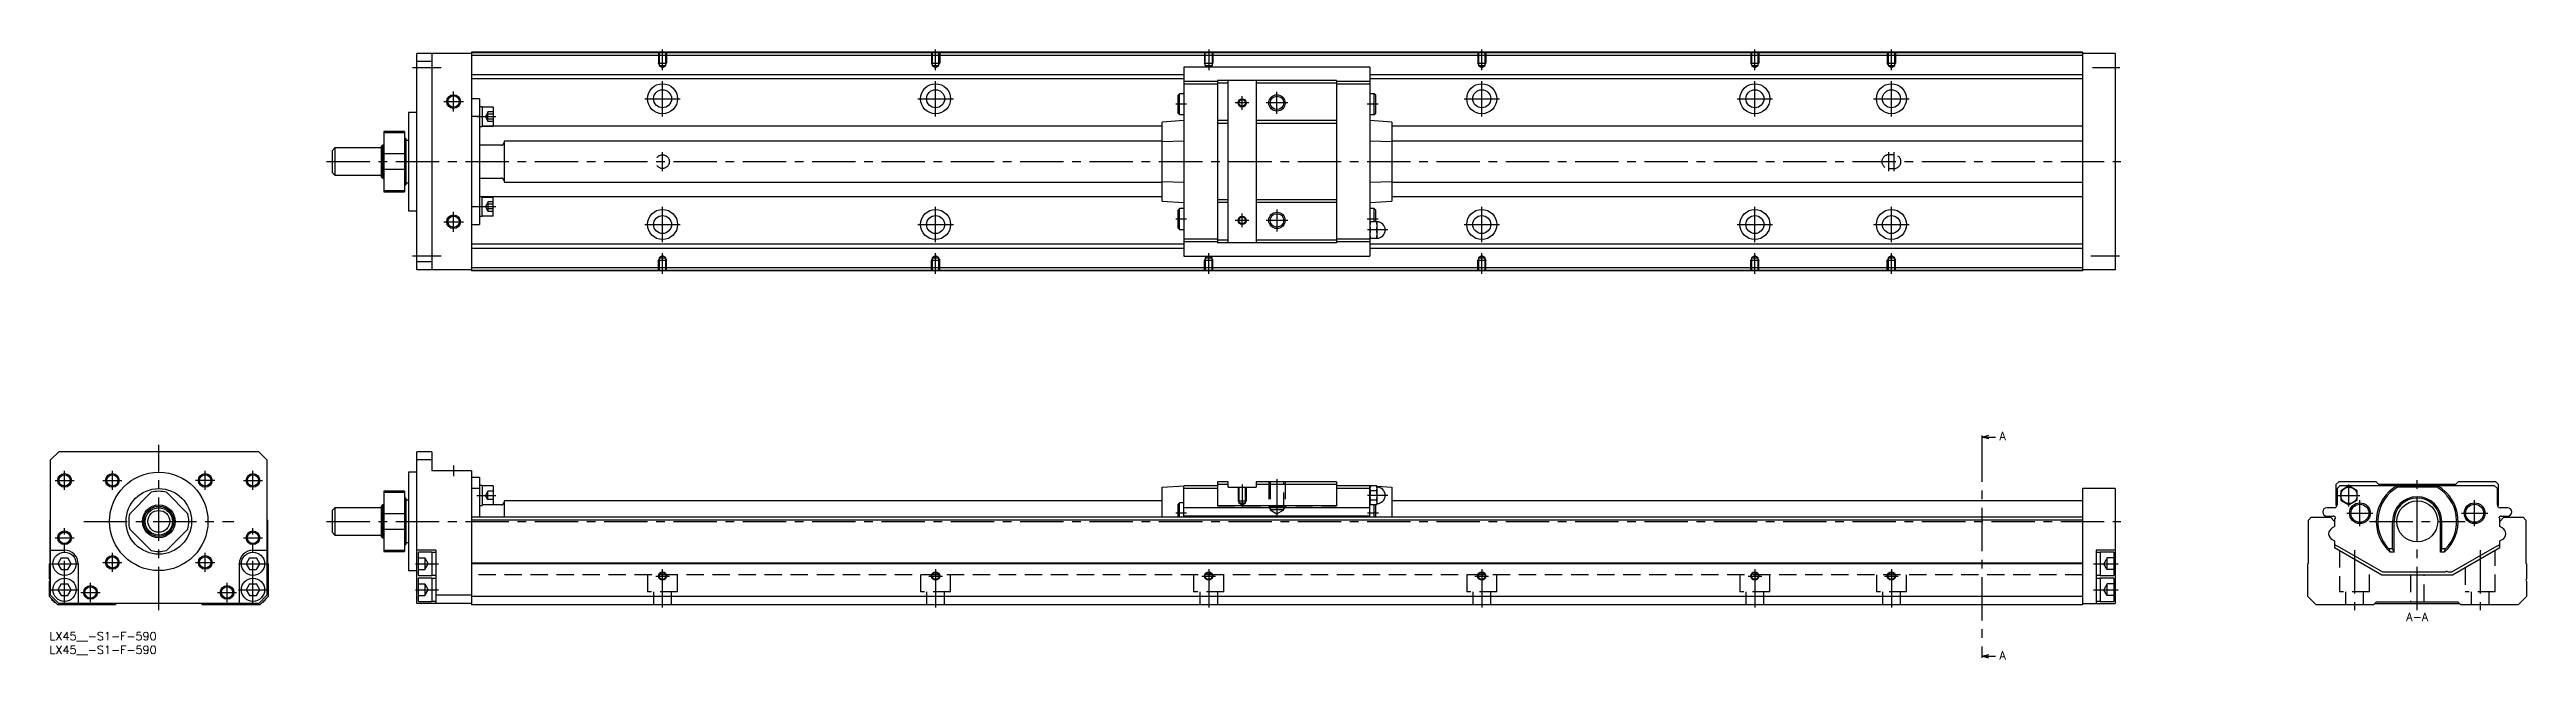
# Model space of a CAD drawing. Extents: x 0 to 907, y -10 to 213.
import ezdxf

# ---------------------------------------------------------------- set-up
doc = ezdxf.new("R2010")
doc.units = 0
doc.header["$LTSCALE"] = 0.5
doc.linetypes.add('CENTER', pattern=[50.8, 31.75, -6.35, 6.35, -6.35])
doc.linetypes.add('DASHED', pattern=[19.05, 12.7, -6.35])
for name, color, linetype in [('MSM_CENTER', 1, 'CENTER'), ('MSM_CONTINUOUS', 7, 'CONTINUOUS'), ('MSM_DASHED', 4, 'DASHED'), ('MSM_NARROW', 5, 'CONTINUOUS'), ('MSM_PART_NUMBER', 7, 'CONTINUOUS')]:
    doc.layers.add(name, color=color, linetype=linetype)
doc.styles.get("Standard").update_dxf_attribs({"font": 'txt.shx', "height": 3, "bigfont": 'bigfont.shx'})

# ---------------------------------------------------------------- blocks, each defined once
blk = doc.blocks.new('*U3')
at = {"layer": 'MSM_PART_NUMBER'}
blk.add_text('LX45__-S1-F-590', height=3, dxfattribs=at).set_placement((0, -3))
blk = doc.blocks.new('*U4')
at = {"layer": 'MSM_PART_NUMBER'}
blk.add_text('LX45__-S1-F-590', height=3, dxfattribs=at).set_placement((0, -8))

msp = doc.modelspace()

# ---------------------------------------------------------------- linework, layer by layer
at = {"layer": 'MSM_CENTER'}
for p, q in [((224.46, 205.61), (224.46, 213.12)), ((324.46, 205.61), (324.46, 213.12)), ((424.46, 213.12), (424.46, 205.61)), ((524.46, 205.61), (524.46, 213.12)), ((624.46, 205.61), (624.46, 213.12)), ((674.46, 205.61), (674.46, 213.12)), ((132.96, 206.62), (143.46, 206.62)), ((224.46, 188.62), (224.46, 201.62)), ((324.46, 188.62), (324.46, 201.62)), ((524.46, 188.62), (524.46, 201.62)), ((624.46, 188.62), (624.46, 201.62)), ((674.46, 188.62), (674.46, 201.62)), ((748.13, 206.62), (758.08, 206.62)), ((144.33, 194.12), (151.58, 194.12)), ((147.96, 190.5), (147.96, 197.75)), ((217.96, 195.12), (230.95, 195.12)), ((317.96, 195.12), (330.96, 195.12)), ((416.36, 193.12), (412.37, 193.12)), ((439.21, 193.62), (434.21, 193.62)), ((436.71, 191.12), (436.71, 196.12)), ((453.46, 193.62), (445.46, 193.62)), ((449.46, 189.62), (449.46, 197.62)), ((486.57, 193.12), (482.55, 193.12)), ((517.96, 195.12), (530.96, 195.12)), ((617.96, 195.12), (630.96, 195.12)), ((667.96, 195.12), (680.96, 195.12)), ((156.46, 188.58), (163.46, 188.58)), ((224.46, 168.62), (224.46, 175.62)), ((673.46, 168.62), (673.46, 175.62)), ((675.46, 168.62), (675.46, 175.62)), ((101.46, 172.12), (758.46, 172.12)), ((156.46, 155.67), (163.46, 155.67)), ((224.46, 142.62), (224.46, 155.62)), ((324.46, 142.62), (324.46, 155.62)), ((449.46, 154.62), (449.46, 146.62)), ((524.46, 142.62), (524.46, 155.62)), ((624.46, 142.62), (624.46, 155.62)), ((674.46, 142.62), (674.46, 155.62)), ((144.33, 150.12), (151.58, 150.12)), ((147.96, 146.5), (147.96, 153.75)), ((217.96, 149.12), (230.96, 149.12)), ((317.96, 149.12), (330.96, 149.12)), ((416.36, 151.12), (412.37, 151.12)), ((439.21, 150.62), (434.21, 150.62)), ((436.71, 148.12), (436.71, 153.12)), ((453.46, 150.62), (445.46, 150.62)), ((486.57, 151.12), (482.55, 151.12)), ((490.05, 147.12), (482.57, 147.12)), ((517.96, 149.12), (530.96, 149.12)), ((617.96, 149.12), (630.96, 149.12)), ((667.96, 149.12), (680.96, 149.12)), ((132.96, 137.62), (143.46, 137.62)), ((224.46, 131.12), (224.46, 138.63)), ((324.46, 131.12), (324.46, 138.63)), ((424.46, 131.12), (424.46, 138.63)), ((524.46, 131.12), (524.46, 138.63)), ((624.46, 131.12), (624.46, 138.63)), ((674.46, 131.12), (674.46, 138.63)), ((747.46, 137.62), (757.96, 137.62)), ((40, 8), (40, 68.5)), ((707.62, 70.87), (707.62, -8.37)), ((2, 55.5), (9, 55.5)), ((5.5, 52), (5.5, 59)), ((19.5, 55.5), (26.5, 55.5)), ((23, 52), (23, 59)), ((60.5, 55.5), (53.5, 55.5)), ((57, 52), (57, 59)), ((71, 55.5), (78, 55.5)), ((74.5, 52), (74.5, 59)), ((147.96, 61), (147.96, 57)), ((449.46, 56), (449.46, 42.3)), ((867.01, 8), (867.01, 56)), ((156.46, 50), (163.46, 50)), ((436.71, 54), (436.71, 45.5)), ((490.05, 50), (482.57, 50)), ((838.01, 50), (846.01, 50)), ((842.01, 46), (842.01, 54)), ((846.01, 38.7), (846.01, 48.3)), ((888.01, 38.7), (888.01, 48.3)), ((5.5, 10.25), (5.5, 38)), ((12.5, 40.5), (67.5, 40.5)), ((74.5, 10.25), (74.5, 38)), ((101.46, 40.5), (758.46, 40.5)), ((416.36, 43.5), (412.37, 43.5)), ((486.6, 43.5), (482.57, 43.5)), ((841.21, 43.5), (850.81, 43.5)), ((849.51, 40.5), (884.51, 40.5)), ((883.21, 43.5), (892.81, 43.5)), ((2, 34.5), (9, 34.5)), ((23, 22), (23, 29)), ((57, 22), (57, 29)), ((71, 34.5), (78, 34.5)), ((844.01, 29.97), (844.01, 8)), ((890.01, 29.97), (890.01, 8)), ((0.25, 25), (10.75, 25)), ((19.5, 25.5), (26.5, 25.5)), ((53.5, 25.5), (60.5, 25.5)), ((69.25, 25), (79.75, 25)), ((133.96, 25), (142.46, 25)), ((221.96, 20.5), (226.96, 20.5)), ((224.46, 9), (224.46, 23)), ((321.96, 20.5), (326.96, 20.5)), ((324.46, 23), (324.46, 9)), ((421.96, 20.5), (426.96, 20.5)), ((424.46, 23), (424.46, 9)), ((521.96, 20.5), (526.96, 20.5)), ((524.46, 23), (524.46, 9)), ((621.96, 20.5), (626.96, 20.5)), ((624.46, 23), (624.46, 9)), ((671.96, 20.5), (676.96, 20.5)), ((674.46, 23), (674.46, 9)), ((748.46, 25), (757.46, 25)), ((0.25, 15.5), (10.75, 15.5)), ((11.5, 14.5), (18.5, 14.5)), ((15, 11), (15, 18)), ((61.5, 14.5), (68.5, 14.5)), ((65, 11), (65, 18)), ((69.25, 15.5), (79.75, 15.5)), ((133.96, 15.5), (142.46, 15.5)), ((748.46, 15.5), (757.46, 15.5))]:
    msp.add_line(p, q, dxfattribs=at)
at = {"layer": 'MSM_CONTINUOUS'}
for p, q in [((154.46, 211.72), (134.46, 211.72)), ((134.46, 132.52), (134.46, 211.72)), ((139.96, 208.72), (134.46, 208.72)), ((139.96, 211.72), (139.96, 132.52)), ((744.46, 212.12), (154.46, 212.12)), ((154.46, 212.12), (154.46, 132.12)), ((744.46, 211.92), (154.46, 211.92)), ((744.46, 210.92), (154.46, 210.92)), ((744.46, 212.12), (744.46, 132.12)), ((756.46, 211.72), (744.46, 211.72)), ((756.46, 211.72), (756.46, 132.52)), ((415.41, 203.87), (154.46, 203.87)), ((415.41, 202.37), (154.46, 202.37)), ((483.51, 206.72), (415.41, 206.72)), ((415.41, 206.72), (415.41, 137.52)), ((427.71, 201.47), (415.41, 201.47)), ((427.71, 200.47), (415.41, 200.47)), ((471.21, 201.87), (427.71, 201.87)), ((427.71, 201.87), (427.71, 142.37)), ((431.61, 200.87), (427.71, 200.87)), ((431.61, 142.37), (431.61, 201.87)), ((441.81, 201.87), (441.81, 142.37)), ((471.21, 200.87), (441.81, 200.87)), ((471.21, 201.87), (471.21, 142.37)), ((483.51, 201.47), (471.21, 201.47)), ((483.51, 200.47), (471.21, 200.47)), ((483.51, 206.72), (483.51, 137.52)), ((744.46, 203.87), (483.51, 203.87)), ((744.46, 202.37), (483.51, 202.37)), ((157.46, 195.12), (154.46, 195.12)), ((157.46, 195.12), (157.46, 149.12)), ((158.46, 192.23), (157.46, 192.23)), ((158.46, 192.23), (158.46, 184.93)), ((162.46, 192.08), (158.46, 192.08)), ((162.46, 192.08), (162.46, 185.08)), ((413.81, 196.92), (413.31, 196.42)), ((413.31, 189.82), (413.31, 196.42)), ((415.41, 196.92), (413.81, 196.92)), ((413.81, 189.32), (413.81, 196.92)), ((485.11, 196.92), (483.51, 196.92)), ((485.11, 189.32), (485.11, 196.92)), ((485.61, 196.42), (485.11, 196.92)), ((485.61, 189.82), (485.61, 196.42)), ((129.96, 183.12), (122.46, 183.12)), ((122.46, 183.12), (122.46, 161.12)), ((122.46, 182.76), (129.96, 182.76)), ((129.96, 183.12), (129.96, 161.12)), ((131.46, 190.12), (131.46, 154.12)), ((134.46, 190.12), (131.46, 190.12)), ((157.46, 188.65), (154.46, 188.65)), ((157.46, 184.93), (158.46, 184.93)), ((158.46, 185.08), (162.46, 185.08)), ((407.41, 185.05), (158.46, 185.05)), ((415.41, 187.12), (407.41, 186.57)), ((407.41, 157.68), (407.41, 186.57)), ((413.31, 189.82), (413.81, 189.32)), ((413.81, 189.32), (415.41, 189.32)), ((431.61, 187.12), (427.71, 187.12)), ((431.61, 186.12), (427.71, 186.12)), ((471.21, 187.12), (441.81, 187.12)), ((471.21, 186.12), (441.81, 186.12)), ((483.51, 189.32), (485.11, 189.32)), ((491.51, 186.57), (483.51, 187.12)), ((485.11, 189.32), (485.61, 189.82)), ((491.51, 186.57), (491.51, 157.68)), ((744.46, 185.05), (491.51, 185.05)), ((104.46, 177.12), (103.46, 176.12)), ((103.46, 176.12), (103.46, 168.12)), ((121.46, 177.12), (104.46, 177.12)), ((104.46, 177.12), (104.46, 167.12)), ((121.96, 178.12), (121.46, 177.62)), ((121.46, 177.62), (121.46, 166.62)), ((122.46, 178.12), (121.96, 178.12)), ((121.96, 178.12), (121.96, 166.12)), ((129.96, 174.92), (122.46, 174.92)), ((130.46, 180.62), (129.96, 180.62)), ((130.46, 180.62), (130.46, 163.62)), ((131.46, 179.87), (130.46, 179.87)), ((165.46, 178.12), (157.46, 178.12)), ((166.46, 179.62), (166.46, 164.62)), ((407.41, 179.62), (166.46, 179.62)), ((415.41, 179.61), (407.41, 179.36)), ((491.51, 179.36), (483.51, 179.61)), ((744.46, 179.62), (491.51, 179.62)), ((103.46, 168.12), (104.46, 167.12)), ((104.46, 167.12), (121.46, 167.12)), ((121.46, 166.62), (121.96, 166.12)), ((121.96, 166.12), (122.46, 166.12)), ((122.46, 169.33), (129.96, 169.33)), ((129.96, 163.62), (130.46, 163.62)), ((130.46, 164.37), (131.46, 164.37)), ((157.46, 166.12), (165.46, 166.12)), ((166.46, 164.62), (407.41, 164.62)), ((407.41, 164.89), (415.41, 164.64)), ((483.51, 164.64), (491.51, 164.89)), ((491.51, 164.62), (744.46, 164.62)), ((129.96, 161.49), (122.46, 161.49)), ((122.46, 161.12), (129.96, 161.12)), ((157.46, 155.6), (154.46, 155.6)), ((157.46, 159.32), (158.46, 159.32)), ((158.46, 152.02), (158.46, 159.32)), ((407.41, 159.2), (158.46, 159.2)), ((158.46, 159.17), (162.46, 159.17)), ((162.46, 152.17), (162.46, 159.17)), ((407.41, 157.68), (415.41, 157.12)), ((413.81, 154.92), (413.31, 154.42)), ((413.31, 147.82), (413.31, 154.42)), ((415.41, 154.92), (413.81, 154.92)), ((413.81, 147.32), (413.81, 154.92)), ((431.61, 158.12), (427.71, 158.12)), ((431.61, 157.12), (427.71, 157.12)), ((471.21, 158.12), (441.81, 158.12)), ((471.21, 157.12), (441.81, 157.12)), ((483.51, 157.12), (491.51, 157.68)), ((485.11, 154.92), (483.51, 154.92)), ((485.61, 154.42), (485.11, 154.92)), ((485.11, 150.12), (485.11, 154.92)), ((485.61, 150.12), (485.61, 154.42)), ((744.46, 159.2), (491.51, 159.2)), ((131.46, 154.12), (134.46, 154.12)), ((154.46, 149.12), (157.46, 149.12)), ((158.46, 152.02), (157.46, 152.02)), ((162.46, 152.17), (158.46, 152.17)), ((413.31, 147.82), (413.81, 147.32)), ((413.81, 147.32), (415.41, 147.32)), ((486.11, 150.12), (483.51, 150.12)), ((485.99, 147.12), (483.63, 147.12)), ((486.11, 144.12), (486.11, 150.12)), ((415.41, 141.87), (154.46, 141.87)), ((415.41, 140.37), (154.46, 140.37)), ((427.71, 143.77), (415.41, 143.77)), ((427.71, 142.77), (415.41, 142.77)), ((415.41, 137.52), (483.51, 137.52)), ((431.61, 143.37), (427.71, 143.37)), ((471.21, 142.37), (427.71, 142.37)), ((471.21, 143.37), (441.81, 143.37)), ((483.51, 143.77), (471.21, 143.77)), ((483.51, 142.77), (471.21, 142.77)), ((483.51, 144.12), (486.11, 144.12)), ((744.46, 141.87), (483.51, 141.87)), ((744.46, 140.37), (483.51, 140.37)), ((139.96, 135.52), (134.46, 135.52)), ((154.46, 132.52), (134.46, 132.52)), ((744.46, 133.32), (154.46, 133.32)), ((744.46, 132.32), (154.46, 132.32)), ((744.46, 132.12), (154.46, 132.12)), ((756.46, 132.52), (744.46, 132.52)), ((3.4, 66), (0.4, 63)), ((76.6, 66), (3.4, 66)), ((79.6, 63), (76.6, 66)), ((139.96, 66), (134.46, 66)), ((134.46, 10.5), (134.46, 66)), ((139.96, 66), (139.96, 59)), ((707.62, 71.37), (710.12, 72.04)), ((707.62, 71.87), (707.62, 70.87)), ((707.62, 71.37), (712.62, 71.37)), ((710.12, 70.7), (707.62, 71.37)), ((0.4, 13.5), (0.4, 63)), ((79.6, 63), (79.6, 13.5)), ((134.46, 58.5), (131.46, 58.5)), ((131.46, 58.5), (131.46, 22.5)), ((139.96, 63), (134.46, 63)), ((154.46, 59), (139.96, 59)), ((154.46, 59), (154.46, 10)), ((157.46, 56.5), (154.46, 56.5)), ((157.46, 56.5), (157.46, 42)), ((427.71, 55), (427.71, 46.15)), ((431.61, 55), (427.71, 55)), ((431.61, 53), (431.61, 55)), ((441.81, 55), (441.81, 53)), ((471.21, 55), (441.81, 55)), ((471.21, 55), (471.21, 46.15)), ((838.26, 55), (837.26, 54)), ((852.01, 55), (838.26, 55)), ((853.01, 54), (852.01, 55)), ((882.01, 55), (881.01, 54)), ((895.76, 55), (882.01, 55)), ((896.76, 54), (895.76, 55)), ((37.2, 51.14), (29.36, 43.3)), ((50.64, 43.3), (42.8, 51.14)), ((104.46, 45.5), (103.46, 44.5)), ((121.46, 45.5), (104.46, 45.5)), ((104.46, 45.5), (104.46, 35.5)), ((121.96, 46.5), (121.46, 46)), ((121.46, 46), (121.46, 35)), ((122.46, 46.5), (121.96, 46.5)), ((121.96, 46.5), (121.96, 34.5)), ((129.96, 51.5), (122.46, 51.5)), ((122.46, 51.5), (122.46, 29.5)), ((122.46, 51.14), (129.96, 51.14)), ((129.96, 51.5), (129.96, 29.5)), ((130.46, 49), (129.96, 49)), ((130.46, 49), (130.46, 32)), ((131.46, 48.25), (130.46, 48.25)), ((157.46, 52.5), (154.46, 52.5)), ((158.46, 53.65), (157.46, 53.65)), ((157.46, 46.35), (158.46, 46.35)), ((158.46, 53.65), (158.46, 46.35)), ((162.46, 53.5), (158.46, 53.5)), ((165.46, 46.5), (158.46, 46.5)), ((162.46, 53.5), (162.46, 46.5)), ((166.46, 48), (166.46, 42)), ((407.41, 48), (166.46, 48)), ((407.41, 53), (415.41, 53.5)), ((407.41, 42), (407.41, 53)), ((413.81, 47.3), (413.31, 46.8)), ((413.31, 42), (413.31, 46.8)), ((413.81, 42), (413.81, 47.3)), ((415.41, 47.3), (413.81, 47.3)), ((427.71, 53.5), (415.41, 53.5)), ((415.41, 42), (415.41, 53.5)), ((427.71, 52.5), (415.41, 52.5)), ((483.51, 45.5), (415.41, 45.5)), ((431.61, 54), (427.71, 54)), ((471.21, 46.15), (427.71, 46.15)), ((431.61, 53), (441.81, 53)), ((471.21, 54), (441.81, 54)), ((483.51, 53.5), (471.21, 53.5)), ((483.51, 52.5), (471.21, 52.5)), ((483.51, 53.5), (484.08, 53.46)), ((483.51, 42), (483.51, 53.5)), ((483.63, 53.46), (483.51, 53)), ((483.52, 52.41), (483.51, 52.6)), ((483.51, 47), (483.63, 46.54)), ((485.99, 53.46), (483.63, 53.46)), ((485.99, 51.73), (483.63, 51.73)), ((485.99, 48.27), (483.63, 48.27)), ((485.99, 46.54), (483.63, 46.54)), ((485.11, 42), (485.11, 46.54)), ((485.61, 42), (485.61, 46.54)), ((486.11, 53), (485.99, 53.46)), ((485.99, 46.54), (486.11, 47)), ((486.02, 53.34), (491.51, 53)), ((486.11, 47), (486.11, 53)), ((491.51, 53), (491.51, 42)), ((744.46, 48), (491.51, 48)), ((756.46, 52.5), (744.46, 52.5)), ((744.46, 52.5), (744.46, 10)), ((756.46, 52.5), (756.46, 10.5)), ((836.66, 45.5), (833.96, 45.5)), ((837.26, 54), (837.26, 46.62)), ((838.66, 53.5), (837.66, 52.5)), ((837.66, 52.5), (837.66, 46.5)), ((895.36, 53.5), (838.66, 53.5)), ((842.01, 53.46), (839.01, 51.73)), ((839.01, 51.73), (839.01, 48.27)), ((839.01, 48.27), (842.01, 46.54)), ((845.01, 51.73), (842.01, 53.46)), ((842.01, 46.54), (845.01, 48.27)), ((845.01, 48.27), (845.01, 51.73)), ((881.01, 54), (853.01, 54)), ((859.53, 53.5), (859.78, 53)), ((874.24, 53), (859.78, 53)), ((874.24, 53), (874.49, 53.5)), ((896.36, 52.5), (895.36, 53.5)), ((896.36, 46.5), (896.36, 52.5)), ((896.76, 46.62), (896.76, 54)), ((900.06, 45.5), (897.36, 45.5)), ((0.2, 41), (0.4, 41.2)), ((0.2, 25.2), (0.2, 41)), ((29.36, 37.7), (37.2, 29.86)), ((42.8, 29.86), (50.64, 37.7)), ((79.6, 41.2), (79.8, 41)), ((79.8, 41), (79.8, 25.2)), ((103.46, 44.5), (103.46, 36.5)), ((103.46, 36.5), (104.46, 35.5)), ((129.96, 43.3), (122.46, 43.3)), ((122.46, 37.7), (129.96, 37.7)), ((744.46, 42), (154.46, 42)), ((744.46, 41), (154.46, 41)), ((483.51, 42.4), (415.41, 42.4)), ((827.21, 41), (828.21, 42)), ((827.21, 25.2), (827.21, 41)), ((828.21, 42), (835.26, 42)), ((833.96, 42.4), (836.26, 42.4)), ((835.26, 42), (836.76, 40.5)), ((836.76, 38.61), (835.86, 38.1)), ((836.71, 41.2), (836.71, 40.55)), ((836.76, 40.5), (836.76, 38.61)), ((858.01, 30.44), (858.01, 40.5)), ((858.51, 29.22), (858.51, 40.5)), ((875.51, 29.22), (875.51, 40.5)), ((876.01, 30.44), (876.01, 40.5)), ((897.26, 40.5), (898.76, 42)), ((897.26, 38.61), (897.26, 40.5)), ((898.15, 38.1), (897.26, 38.61)), ((897.31, 40.55), (897.31, 41.2)), ((897.76, 42.4), (900.06, 42.4)), ((898.76, 42), (905.81, 42)), ((905.81, 42), (906.81, 41)), ((906.81, 41), (906.81, 25.2)), ((0.4, 30), (5.5, 30)), ((74.5, 30), (79.6, 30)), ((104.46, 35.5), (121.46, 35.5)), ((121.46, 35), (121.96, 34.5)), ((121.96, 34.5), (122.46, 34.5)), ((129.96, 29.86), (122.46, 29.86)), ((122.46, 29.5), (129.96, 29.5)), ((129.96, 32), (130.46, 32)), ((130.46, 32.75), (131.46, 32.75)), ((141.46, 30), (134.46, 30)), ((134.96, 29), (134.96, 21)), ((139.96, 29.25), (135.21, 29.25)), ((139.96, 29.25), (139.96, 20.75)), ((141.46, 29.15), (139.96, 29.15)), ((141.46, 30), (141.46, 10.5)), ((756.46, 30), (749.46, 30)), ((749.46, 30), (749.46, 10.5)), ((750.96, 29.15), (749.46, 29.15)), ((755.96, 29.25), (750.96, 29.25)), ((750.96, 29.25), (750.96, 20.75)), ((755.96, 29.25), (755.96, 20.75)), ((835.86, 33.9), (836.76, 33.39)), ((836.76, 33.39), (836.76, 31)), ((836.76, 31), (854.08, 21)), ((837.51, 31.61), (837.71, 31.61)), ((837.71, 31.61), (854.35, 22)), ((858.01, 30.44), (856.65, 30.44)), ((858.51, 29.22), (857.12, 29.22)), ((858.51, 29.22), (858.01, 30.44)), ((876.01, 30.44), (875.51, 29.22)), ((876.9, 29.22), (875.51, 29.22)), ((877.37, 30.44), (876.01, 30.44)), ((879.67, 22), (896.31, 31.61)), ((879.94, 21), (897.26, 31)), ((896.31, 31.61), (896.51, 31.61)), ((897.26, 33.39), (898.15, 33.9)), ((897.26, 31), (897.26, 33.39)), ((0, 25), (0.2, 25.2)), ((0, 19.4), (0, 25)), ((0, 13), (0, 18.6)), ((4.27, 27.12), (3.05, 25)), ((3.05, 25), (4.27, 22.88)), ((4.27, 27.12), (6.73, 27.12)), ((4.27, 22.88), (6.73, 22.88)), ((7.95, 25), (6.73, 27.12)), ((6.73, 22.88), (7.95, 25)), ((10.5, 25), (10.5, 10.5)), ((69.5, 10.5), (69.5, 25)), ((73.27, 27.12), (72.05, 25)), ((72.05, 25), (73.27, 22.88)), ((73.27, 27.12), (75.73, 27.12)), ((73.27, 22.88), (75.73, 22.88)), ((76.95, 25), (75.73, 27.12)), ((75.73, 22.88), (76.95, 25)), ((79.8, 25.2), (80, 25)), ((80, 25), (80, 13)), ((131.46, 22.5), (134.46, 22.5)), ((134.96, 19.5), (134.96, 11.5)), ((135.21, 20.75), (139.96, 20.75)), ((139.96, 19.75), (135.21, 19.75)), ((139.96, 20.85), (141.46, 20.85)), ((139.96, 19.75), (139.96, 11.25)), ((141.46, 19.65), (139.96, 19.65)), ((744.46, 25.2), (154.46, 25.2)), ((744.46, 25), (154.46, 25)), ((749.46, 20.85), (750.96, 20.85)), ((750.96, 19.65), (749.46, 19.65)), ((750.96, 20.75), (755.96, 20.75)), ((755.96, 19.75), (750.96, 19.75)), ((750.96, 19.75), (750.96, 11.25)), ((755.96, 19.75), (755.96, 11.25)), ((827.01, 25), (827.21, 25.2)), ((827.01, 13), (827.01, 25)), ((854.08, 21), (879.94, 21)), ((854.35, 22), (877.36, 22)), ((878.16, 22), (879.67, 22)), ((906.81, 25.2), (907.01, 25)), ((907.01, 25), (907.01, 19.4)), ((907.01, 18.6), (907.01, 13)), ((3, 10), (0, 13)), ((3.4, 10.5), (0.4, 13.5)), ((24, 10), (3, 10)), ((4.27, 17.62), (3.05, 15.5)), ((3.05, 15.5), (4.27, 13.38)), ((76.6, 10.5), (3.4, 10.5)), ((4.27, 17.62), (6.73, 17.62)), ((4.27, 13.38), (6.73, 13.38)), ((7.95, 15.5), (6.73, 17.62)), ((6.73, 13.38), (7.95, 15.5)), ((24.5, 10.5), (24, 10)), ((56, 10), (55.5, 10.5)), ((77, 10), (56, 10)), ((73.27, 17.62), (72.05, 15.5)), ((72.05, 15.5), (73.27, 13.38)), ((73.27, 17.62), (75.73, 17.62)), ((73.27, 13.38), (75.73, 13.38)), ((76.95, 15.5), (75.73, 17.62)), ((75.73, 13.38), (76.95, 15.5)), ((79.6, 13.5), (76.6, 10.5)), ((80, 13), (77, 10)), ((154.46, 10.5), (134.46, 10.5)), ((135.21, 11.25), (139.96, 11.25)), ((139.96, 11.35), (141.46, 11.35)), ((154.46, 13.5), (141.46, 13.5)), ((744.46, 13), (154.46, 13)), ((744.46, 10), (154.46, 10)), ((744.46, 10.5), (756.46, 10.5)), ((749.46, 11.35), (750.96, 11.35)), ((750.96, 11.25), (755.96, 11.25)), ((830.01, 10), (827.01, 13)), ((851.01, 10), (830.01, 10)), ((852.01, 11), (851.01, 10)), ((851.51, 10.5), (882.51, 10.5)), ((882.01, 11), (852.01, 11)), ((883.01, 10), (882.01, 11)), ((904.01, 10), (883.01, 10)), ((907.01, 13), (904.01, 10)), ((707.62, -8.87), (710.12, -8.2)), ((707.62, -8.37), (707.62, -9.37)), ((707.62, -8.87), (712.62, -8.87)), ((710.12, -9.54), (707.62, -8.87))]:
    msp.add_line(p, q, dxfattribs=at)
for centre, radius in [((224.46, 195.12), 5.5), ((324.46, 195.12), 5.5), ((524.46, 195.12), 5.5), ((624.46, 195.12), 5.5), ((674.46, 195.12), 5.5), ((147.96, 194.12), 2.07), ((224.46, 195.12), 3.3), ((324.46, 195.12), 3.3), ((436.71, 193.62), 1.23), ((449.46, 193.62), 2.46), ((524.46, 195.12), 3.3), ((624.46, 195.12), 3.3), ((674.46, 195.12), 3.3), ((224.46, 149.12), 5.5), ((324.46, 149.12), 5.5), ((524.46, 149.12), 5.5), ((624.46, 149.12), 5.5), ((674.46, 149.12), 5.5), ((147.96, 150.12), 2.07), ((224.46, 149.12), 3.3), ((324.46, 149.12), 3.3), ((436.71, 150.62), 1.23), ((449.46, 150.62), 2.46), ((524.46, 149.12), 3.3), ((624.46, 149.12), 3.3), ((674.46, 149.12), 3.3), ((5.5, 55.5), 2.07), ((23, 55.5), 2.07), ((40, 40.5), 18), ((57, 55.5), 2.07), ((74.5, 55.5), 2.07), ((40, 40.5), 12), ((40, 40.5), 6), ((40, 40.5), 5.5), ((40, 40.5), 5), ((842.01, 50), 3), ((846.01, 43.5), 3.8), ((846.01, 43.5), 3.3), ((867.01, 40.5), 7.5), ((888.01, 43.5), 3.8), ((888.01, 43.5), 3.3), ((5.5, 34.5), 2.07), ((40, 40.5), 4), ((74.5, 34.5), 2.07), ((5.5, 25), 4.25), ((23, 25.5), 2.07), ((57, 25.5), 2.07), ((74.5, 25), 4.25), ((5.5, 15.5), 4.25), ((74.5, 15.5), 4.25), ((224.46, 20.5), 1.23), ((324.46, 20.5), 1.23), ((424.46, 20.5), 1.23), ((524.46, 20.5), 1.23), ((624.46, 20.5), 1.23), ((674.46, 20.5), 1.23), ((15, 14.5), 2.07), ((65, 14.5), 2.07)]:
    msp.add_circle(centre, radius, dxfattribs=at)
for centre, radius, start, end in [((165.46, 179.12), 1, 270, 0), ((165.46, 165.12), 1, 0, 90), ((493.2, 148.58), 9.69, 170.8086, 179.713), ((493.21, 148.67), 9.7, 180.28862, 189.18978), ((493.2, 145.58), 9.69, 170.8086, 179.713), ((493.21, 145.67), 9.7, 180.28862, 189.18978), ((476.41, 148.58), 9.7, 0.28862, 9.18978), ((476.42, 148.67), 9.69, 350.8086, 359.713), ((476.41, 145.58), 9.7, 0.28862, 9.18978), ((476.42, 145.67), 9.69, 350.8086, 359.713), ((486.11, 147.12), 3, 270, 90), ((40, 40.5), 11, 75.27264, 104.72736), ((165.46, 47.5), 1, 270, 0), ((486.82, 52.57), 3.31, 164.22771, 179.4294), ((486.82, 52.63), 3.31, 180.57378, 195.76911), ((496.4, 49.95), 12.89, 172.03062, 179.75617), ((496.97, 50.1), 13.46, 180.40698, 187.80623), ((486.82, 47.37), 3.31, 164.22771, 179.4294), ((486.82, 47.44), 3.31, 180.57378, 195.76911), ((482.8, 52.56), 3.31, 0.57378, 15.76911), ((482.8, 52.63), 3.31, 344.22771, 359.4294), ((473.22, 49.94), 12.89, 0.24521, 7.968), ((472.65, 50.1), 13.46, 352.19377, 359.59302), ((482.8, 47.37), 3.31, 0.57378, 15.76911), ((482.8, 47.43), 3.31, 344.22771, 359.4294), ((486.11, 50), 3, 270, 90), ((833.96, 43.95), 1.55, 90, 270), ((836.66, 46.5), 1, 270, 0), ((837.76, 46.62), 0.5, 180, 251.07258), ((867.01, 40.5), 15, 119.92643, 228.76392), ((867.01, 40.5), 14.44, 120.05097, 224.15139), ((867.01, 40.5), 9, 0, 180), ((867.01, 40.5), 8.5, 0, 180), ((867.01, 40.5), 14.44, 315.84861, 59.94903), ((867.01, 40.5), 15, 311.23608, 60.07357), ((897.36, 46.5), 1, 180, 270), ((896.26, 46.62), 0.5, 289.00551, 0), ((900.06, 43.95), 1.55, 270, 90), ((40, 40.5), 11, 165.27264, 194.72736), ((40, 40.5), 11, 345.27264, 14.72736), ((837.16, 35.85), 2.6, 120.00003, 176.58933), ((836.26, 41.4), 1, 30.09191, 90), ((837.51, 41.2), 0.8, 118.74892, 180), ((897.76, 41.4), 1, 90, 149.90809), ((896.51, 41.2), 0.8, 0, 61.25108), ((896.85, 35.85), 2.6, 3.41067, 59.99996), ((5.5, 25), 5, 0, 90), ((40, 40.5), 11, 255.27264, 284.72736), ((74.5, 25), 5, 90, 180), ((135.21, 29), 0.25, 90, 180), ((837.16, 36.15), 2.6, 183.41067, 239.99996), ((837.51, 32.41), 0.8, 200.37237, 270), ((870.64, 35.16), 14.76, 198.65668, 203.74193), ((863.3, 35.2), 14.86, 336.27386, 341.32752), ((896.51, 32.41), 0.8, 270, 339.63587), ((896.85, 36.15), 2.6, 300.00004, 356.58933), ((-0.3, 19), 0.5, 306.8699, 53.1301), ((135.21, 21), 0.25, 180, 270), ((135.21, 19.5), 0.25, 90, 180), ((877.76, 21.7), 0.5, 36.8699, 143.1301), ((907.31, 19), 0.5, 126.8699, 233.1301), ((3.4, 13.5), 3, 201.81505, 248.18495), ((76.6, 13.5), 3, 291.81368, 338.18632), ((135.21, 11.5), 0.25, 180, 270)]:
    msp.add_arc(centre, radius, start, end, dxfattribs=at)
at = {"layer": 'MSM_DASHED'}
for p, q in [((222.96, 212.12), (222.96, 208.12)), ((223.23, 212.12), (223.23, 207.32)), ((225.69, 207.32), (225.69, 212.12)), ((225.96, 212.12), (225.96, 208.12)), ((322.96, 212.12), (322.96, 208.12)), ((323.23, 212.12), (323.23, 207.32)), ((325.69, 207.32), (325.69, 212.12)), ((325.96, 212.12), (325.96, 208.12)), ((422.96, 212.12), (422.96, 208.12)), ((423.23, 207.32), (423.23, 212.12)), ((425.69, 212.12), (425.69, 207.32)), ((425.96, 212.12), (425.96, 208.12)), ((522.96, 212.12), (522.96, 208.12)), ((523.23, 212.12), (523.23, 207.32)), ((525.69, 207.32), (525.69, 212.12)), ((525.96, 212.12), (525.96, 208.12)), ((622.96, 212.12), (622.96, 208.12)), ((623.23, 212.12), (623.23, 207.32)), ((625.69, 207.32), (625.69, 212.12)), ((625.96, 212.12), (625.96, 208.12)), ((672.96, 212.12), (672.96, 208.12)), ((673.23, 212.12), (673.23, 207.32)), ((675.69, 207.32), (675.69, 212.12)), ((675.96, 212.12), (675.96, 208.12)), ((222.96, 208.12), (225.96, 208.12)), ((223.23, 207.66), (222.96, 208.12)), ((223.23, 207.32), (224.46, 206.61)), ((223.23, 207.32), (225.69, 207.32)), ((224.46, 206.61), (225.69, 207.32)), ((225.69, 207.66), (225.96, 208.12)), ((322.96, 208.12), (325.96, 208.12)), ((323.23, 207.66), (322.96, 208.12)), ((323.23, 207.32), (324.46, 206.61)), ((323.23, 207.32), (325.69, 207.32)), ((324.46, 206.61), (325.69, 207.32)), ((325.69, 207.66), (325.96, 208.12)), ((422.96, 208.12), (425.96, 208.12)), ((423.23, 207.66), (422.96, 208.12)), ((423.23, 207.32), (425.69, 207.32)), ((424.27, 206.72), (423.23, 207.32)), ((425.69, 207.32), (424.65, 206.72)), ((425.69, 207.66), (425.96, 208.12)), ((522.96, 208.12), (525.96, 208.12)), ((523.23, 207.66), (522.96, 208.12)), ((523.23, 207.32), (524.46, 206.61)), ((523.23, 207.32), (525.69, 207.32)), ((524.46, 206.61), (525.69, 207.32)), ((525.69, 207.66), (525.96, 208.12)), ((622.96, 208.12), (625.96, 208.12)), ((623.23, 207.66), (622.96, 208.12)), ((623.23, 207.32), (624.46, 206.61)), ((623.23, 207.32), (625.69, 207.32)), ((624.46, 206.61), (625.69, 207.32)), ((625.69, 207.66), (625.96, 208.12)), ((672.96, 208.12), (675.96, 208.12)), ((673.23, 207.66), (672.96, 208.12)), ((673.23, 207.32), (674.46, 206.61)), ((673.23, 207.32), (675.69, 207.32)), ((674.46, 206.61), (675.69, 207.32)), ((675.69, 207.66), (675.96, 208.12)), ((160.46, 190.08), (159.59, 188.58)), ((160.46, 187.08), (159.59, 188.58)), ((160.46, 186.85), (160.46, 190.31)), ((162.46, 190.31), (160.46, 190.31)), ((162.46, 189.45), (160.46, 189.45)), ((162.46, 187.71), (160.46, 187.71)), ((162.46, 186.85), (160.46, 186.85)), ((675.46, 174.62), (673.46, 174.62)), ((673.46, 169.62), (675.46, 169.62)), ((160.46, 157.17), (159.59, 155.67)), ((160.46, 154.17), (159.59, 155.67)), ((160.46, 157.4), (160.46, 153.94)), ((162.46, 157.4), (160.46, 157.4)), ((162.46, 156.54), (160.46, 156.54)), ((162.46, 154.8), (160.46, 154.8)), ((162.46, 153.94), (160.46, 153.94)), ((223.23, 136.59), (222.96, 136.12)), ((222.96, 132.12), (222.96, 136.12)), ((222.96, 136.12), (225.96, 136.12)), ((224.46, 137.63), (223.23, 136.92)), ((223.23, 136.92), (223.23, 132.12)), ((223.23, 136.92), (225.69, 136.92)), ((225.69, 136.92), (224.46, 137.63)), ((225.69, 132.12), (225.69, 136.92)), ((225.69, 136.59), (225.96, 136.12)), ((225.96, 132.12), (225.96, 136.12)), ((323.23, 136.59), (322.96, 136.12)), ((322.96, 132.12), (322.96, 136.12)), ((322.96, 136.12), (325.96, 136.12)), ((324.46, 137.63), (323.23, 136.92)), ((323.23, 136.92), (323.23, 132.12)), ((323.23, 136.92), (325.69, 136.92)), ((325.69, 136.92), (324.46, 137.63)), ((325.69, 132.12), (325.69, 136.92)), ((325.69, 136.59), (325.96, 136.12)), ((325.96, 132.12), (325.96, 136.12)), ((423.23, 136.59), (422.96, 136.12)), ((422.96, 132.12), (422.96, 136.12)), ((422.96, 136.12), (425.96, 136.12)), ((424.27, 137.52), (423.23, 136.92)), ((423.23, 136.92), (423.23, 132.12)), ((423.23, 136.92), (425.69, 136.92)), ((425.69, 136.92), (424.65, 137.52)), ((425.69, 132.12), (425.69, 136.92)), ((425.69, 136.59), (425.96, 136.12)), ((425.96, 132.12), (425.96, 136.12)), ((523.23, 136.59), (522.96, 136.12)), ((522.96, 132.12), (522.96, 136.12)), ((522.96, 136.12), (525.96, 136.12)), ((524.46, 137.63), (523.23, 136.92)), ((523.23, 136.92), (523.23, 132.12)), ((523.23, 136.92), (525.69, 136.92)), ((525.69, 136.92), (524.46, 137.63)), ((525.69, 132.12), (525.69, 136.92)), ((525.69, 136.59), (525.96, 136.12)), ((525.96, 132.12), (525.96, 136.12)), ((623.23, 136.59), (622.96, 136.12)), ((622.96, 132.12), (622.96, 136.12)), ((622.96, 136.12), (625.96, 136.12)), ((624.46, 137.63), (623.23, 136.92)), ((623.23, 136.92), (623.23, 132.12)), ((623.23, 136.92), (625.69, 136.92)), ((625.69, 136.92), (624.46, 137.63)), ((625.69, 132.12), (625.69, 136.92)), ((625.69, 136.59), (625.96, 136.12)), ((625.96, 132.12), (625.96, 136.12)), ((673.23, 136.59), (672.96, 136.12)), ((672.96, 132.12), (672.96, 136.12)), ((672.96, 136.12), (675.96, 136.12)), ((674.46, 137.63), (673.23, 136.92)), ((673.23, 136.92), (673.23, 132.12)), ((673.23, 136.92), (675.69, 136.92)), ((675.69, 136.92), (674.46, 137.63)), ((675.69, 132.12), (675.69, 136.92)), ((675.69, 136.59), (675.96, 136.12)), ((675.96, 132.12), (675.96, 136.12)), ((446.46, 55), (446.46, 46)), ((447, 55), (447, 44.72)), ((451.92, 44.72), (451.92, 55)), ((452.46, 55), (452.46, 46)), ((160.46, 51.5), (159.59, 50)), ((160.46, 48.5), (159.59, 50)), ((160.46, 48.5), (160.46, 51.5)), ((162.46, 51.5), (160.46, 51.5)), ((160.46, 50), (162.46, 50)), ((162.46, 48.5), (160.46, 48.5)), ((427.71, 46.15), (471.21, 46.15)), ((435.21, 53), (435.21, 48)), ((435.21, 48), (438.21, 48)), ((435.21, 48), (435.48, 47.53)), ((435.48, 53), (435.48, 47.21)), ((435.48, 47.21), (436.71, 46.5)), ((437.94, 47.21), (435.48, 47.21)), ((436.71, 46.5), (437.94, 47.21)), ((437.94, 47.21), (437.94, 53)), ((438.21, 48), (437.94, 47.53)), ((438.21, 53), (438.21, 48)), ((446.46, 46), (447, 45.06)), ((446.46, 46), (452.46, 46)), ((452.46, 46), (451.92, 45.06)), ((447, 44.72), (449.46, 43.3)), ((451.92, 44.72), (447, 44.72)), ((449.46, 43.3), (451.92, 44.72)), ((838.51, 29.99), (838.51, 14.7)), ((895.51, 14.7), (895.51, 29.99)), ((134.96, 27.12), (137.46, 27.12)), ((134.96, 25), (137.46, 25)), ((134.96, 22.88), (137.46, 22.88)), ((137.46, 27.12), (137.46, 22.88)), ((137.46, 27.12), (138.69, 25)), ((137.46, 22.88), (138.69, 25)), ((744.46, 25.2), (154.46, 25.2)), ((744.46, 25), (154.46, 25)), ((744.46, 21), (154.46, 21)), ((218.96, 21), (218.96, 14.7)), ((229.96, 14.7), (229.96, 21)), ((318.96, 21), (318.96, 14.7)), ((329.96, 14.7), (329.96, 21)), ((418.96, 21), (418.96, 14.7)), ((429.96, 14.7), (429.96, 21)), ((518.96, 21), (518.96, 14.7)), ((529.96, 14.7), (529.96, 21)), ((618.96, 21), (618.96, 14.7)), ((629.96, 14.7), (629.96, 21)), ((668.96, 21), (668.96, 14.7)), ((679.96, 14.7), (679.96, 21)), ((753.46, 27.12), (752.23, 25)), ((753.46, 22.88), (752.23, 25)), ((755.96, 27.12), (753.46, 27.12)), ((753.46, 22.88), (753.46, 27.12)), ((753.46, 25), (755.96, 25)), ((755.96, 22.88), (753.46, 22.88)), ((849.51, 14.7), (849.51, 23.64)), ((864.51, 21), (864.51, 11)), ((869.51, 11), (869.51, 21)), ((884.51, 23.64), (884.51, 14.7)), ((134.96, 17.62), (137.46, 17.62)), ((134.96, 15.5), (137.46, 15.5)), ((134.96, 13.38), (137.46, 13.38)), ((137.46, 17.62), (138.69, 15.5)), ((137.46, 17.62), (137.46, 13.38)), ((137.46, 13.38), (138.69, 15.5)), ((229.96, 14.7), (218.96, 14.7)), ((221.16, 14.7), (221.16, 10)), ((227.76, 10), (227.76, 14.7)), ((329.96, 14.7), (318.96, 14.7)), ((321.16, 14.7), (321.16, 10)), ((327.76, 10), (327.76, 14.7)), ((429.96, 14.7), (418.96, 14.7)), ((421.16, 14.7), (421.16, 10)), ((427.76, 10), (427.76, 14.7)), ((529.96, 14.7), (518.96, 14.7)), ((521.16, 14.7), (521.16, 10)), ((527.76, 10), (527.76, 14.7)), ((629.96, 14.7), (618.96, 14.7)), ((621.16, 14.7), (621.16, 10)), ((627.76, 10), (627.76, 14.7)), ((679.96, 14.7), (668.96, 14.7)), ((671.16, 14.7), (671.16, 10)), ((677.76, 10), (677.76, 14.7)), ((753.46, 17.62), (752.23, 15.5)), ((753.46, 13.38), (752.23, 15.5)), ((753.46, 13.38), (753.46, 17.62)), ((755.96, 17.62), (753.46, 17.62)), ((753.46, 15.5), (755.96, 15.5)), ((755.96, 13.38), (753.46, 13.38)), ((849.51, 14.7), (838.51, 14.7)), ((840.71, 14.7), (840.71, 10)), ((847.31, 10), (847.31, 14.7)), ((895.51, 14.7), (884.51, 14.7)), ((886.71, 14.7), (886.71, 10)), ((893.31, 10), (893.31, 14.7))]:
    msp.add_line(p, q, dxfattribs=at)
msp.add_circle((224.46, 172.12), 2.5, dxfattribs=at)
for centre, start, end in [((673.46, 172.12), 90, 270), ((675.46, 172.12), 270, 90)]:
    msp.add_arc(centre, 2.5, start, end, dxfattribs=at)
at = {"layer": 'MSM_NARROW'}
for centre, radius in [((147.96, 194.12), 2.5), ((436.71, 193.62), 1.5), ((449.46, 193.62), 3), ((147.96, 150.12), 2.5), ((436.71, 150.62), 1.5), ((449.46, 150.62), 3), ((5.5, 55.5), 2.5), ((23, 55.5), 2.5), ((57, 55.5), 2.5), ((74.5, 55.5), 2.5), ((5.5, 34.5), 2.5), ((74.5, 34.5), 2.5), ((23, 25.5), 2.5), ((57, 25.5), 2.5), ((224.46, 20.5), 1.5), ((324.46, 20.5), 1.5), ((424.46, 20.5), 1.5), ((524.46, 20.5), 1.5), ((624.46, 20.5), 1.5), ((674.46, 20.5), 1.5), ((15, 14.5), 2.5), ((65, 14.5), 2.5)]:
    msp.add_circle(centre, radius, dxfattribs=at)

# ---------------------------------------------------------------- block references
at = {"layer": 'MSM_CONTINUOUS'}
for name in ['*U3', '*U4']:
    msp.add_blockref(name, (0, 0), dxfattribs=at)

# ---------------------------------------------------------------- texts
at = {"layer": 'MSM_PART_NUMBER'}
for s, p in [('A', (714.04, 70.24)), ('A-A', (863.01, 4.04)), ('A', (714.04, -10))]:
    msp.add_text(s, height=3, dxfattribs=at).set_placement(p)

doc.saveas('drawing.dxf')
